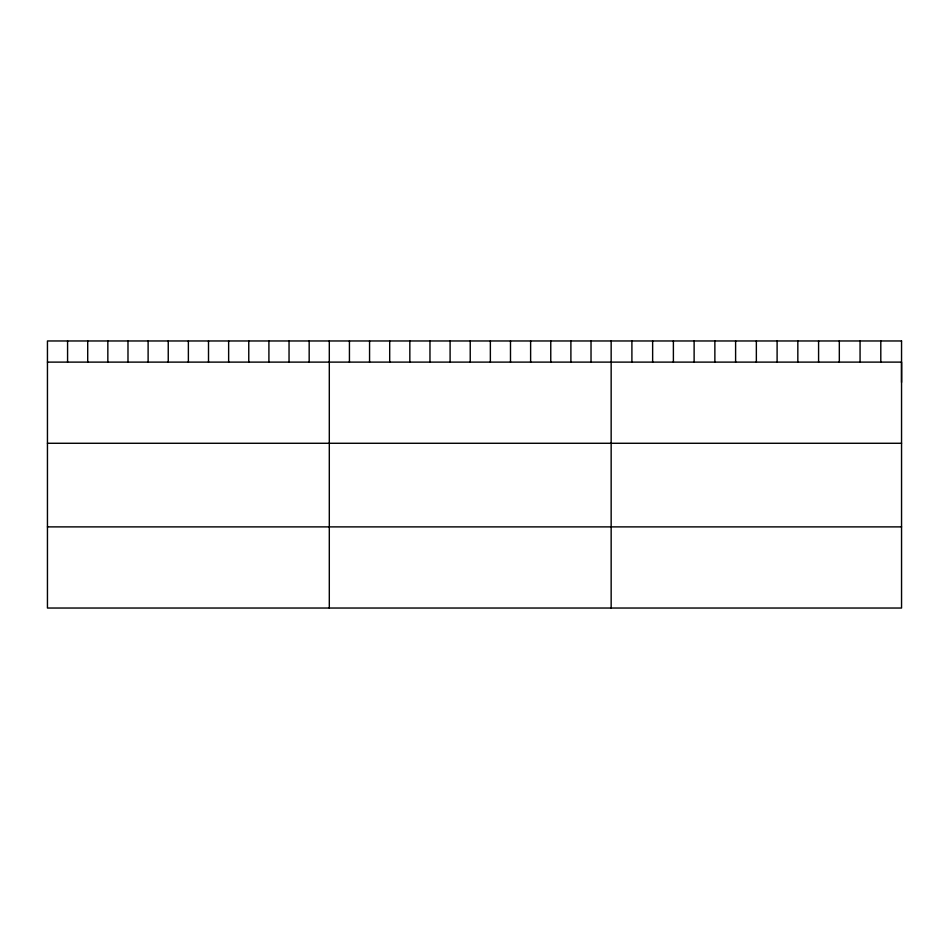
<?xml version="1.0" encoding="UTF-8"?>
<svg xmlns="http://www.w3.org/2000/svg" width="949" height="949" viewBox="0 0 949 949"><rect width="100%" height="100%" fill="white"/><g stroke="black" fill="none" stroke-linecap="round" stroke-linejoin="round"><path stroke-width="1.42" d="M901.55 382.411L901.55 362.115L47.45 362.115M47.45 443.278L901.55 443.278M47.45 526.885L901.55 526.885M880.802 340.964L880.802 362.115M860.067 340.964L860.067 362.115M839.319 340.964L839.319 362.115M818.584 340.964L818.584 362.115M797.836 340.964L797.836 362.115M777.101 340.964L777.101 362.115M756.353 340.964L756.353 362.115M735.605 340.964L735.605 362.115M714.87 340.964L714.87 362.115M694.122 340.964L694.122 362.115M673.387 340.964L673.387 362.115M652.639 340.964L652.639 362.115M631.904 340.964L631.904 362.115M611.156 340.964L611.156 608.036M591.025 340.964L591.025 362.115M570.895 340.964L570.895 362.115M550.764 340.964L550.764 362.115M530.621 340.964L530.621 362.115M510.491 340.964L510.491 362.115M490.36 340.964L490.36 362.115M470.229 340.964L470.229 362.115M450.099 340.964L450.099 362.115M429.968 340.964L429.968 362.115M409.838 340.964L409.838 362.115M389.695 340.964L389.695 362.115M369.564 340.964L369.564 362.115M349.434 340.964L349.434 362.115M329.303 340.964L329.303 608.036M309.172 340.964L309.172 362.115M289.042 340.964L289.042 362.115M268.911 340.964L268.911 362.115M248.768 340.964L248.768 362.115M228.638 340.964L228.638 362.115M208.507 340.964L208.507 362.115M188.377 340.964L188.377 362.115M168.246 340.964L168.246 362.115M148.115 340.964L148.115 362.115M127.985 340.964L127.985 362.115M107.842 340.964L107.842 362.115M87.711 340.964L87.711 362.115M67.581 340.964L67.581 362.115M901.55 340.964L47.45 340.964L47.45 608.036L901.55 608.036L901.55 340.964"/></g></svg>
